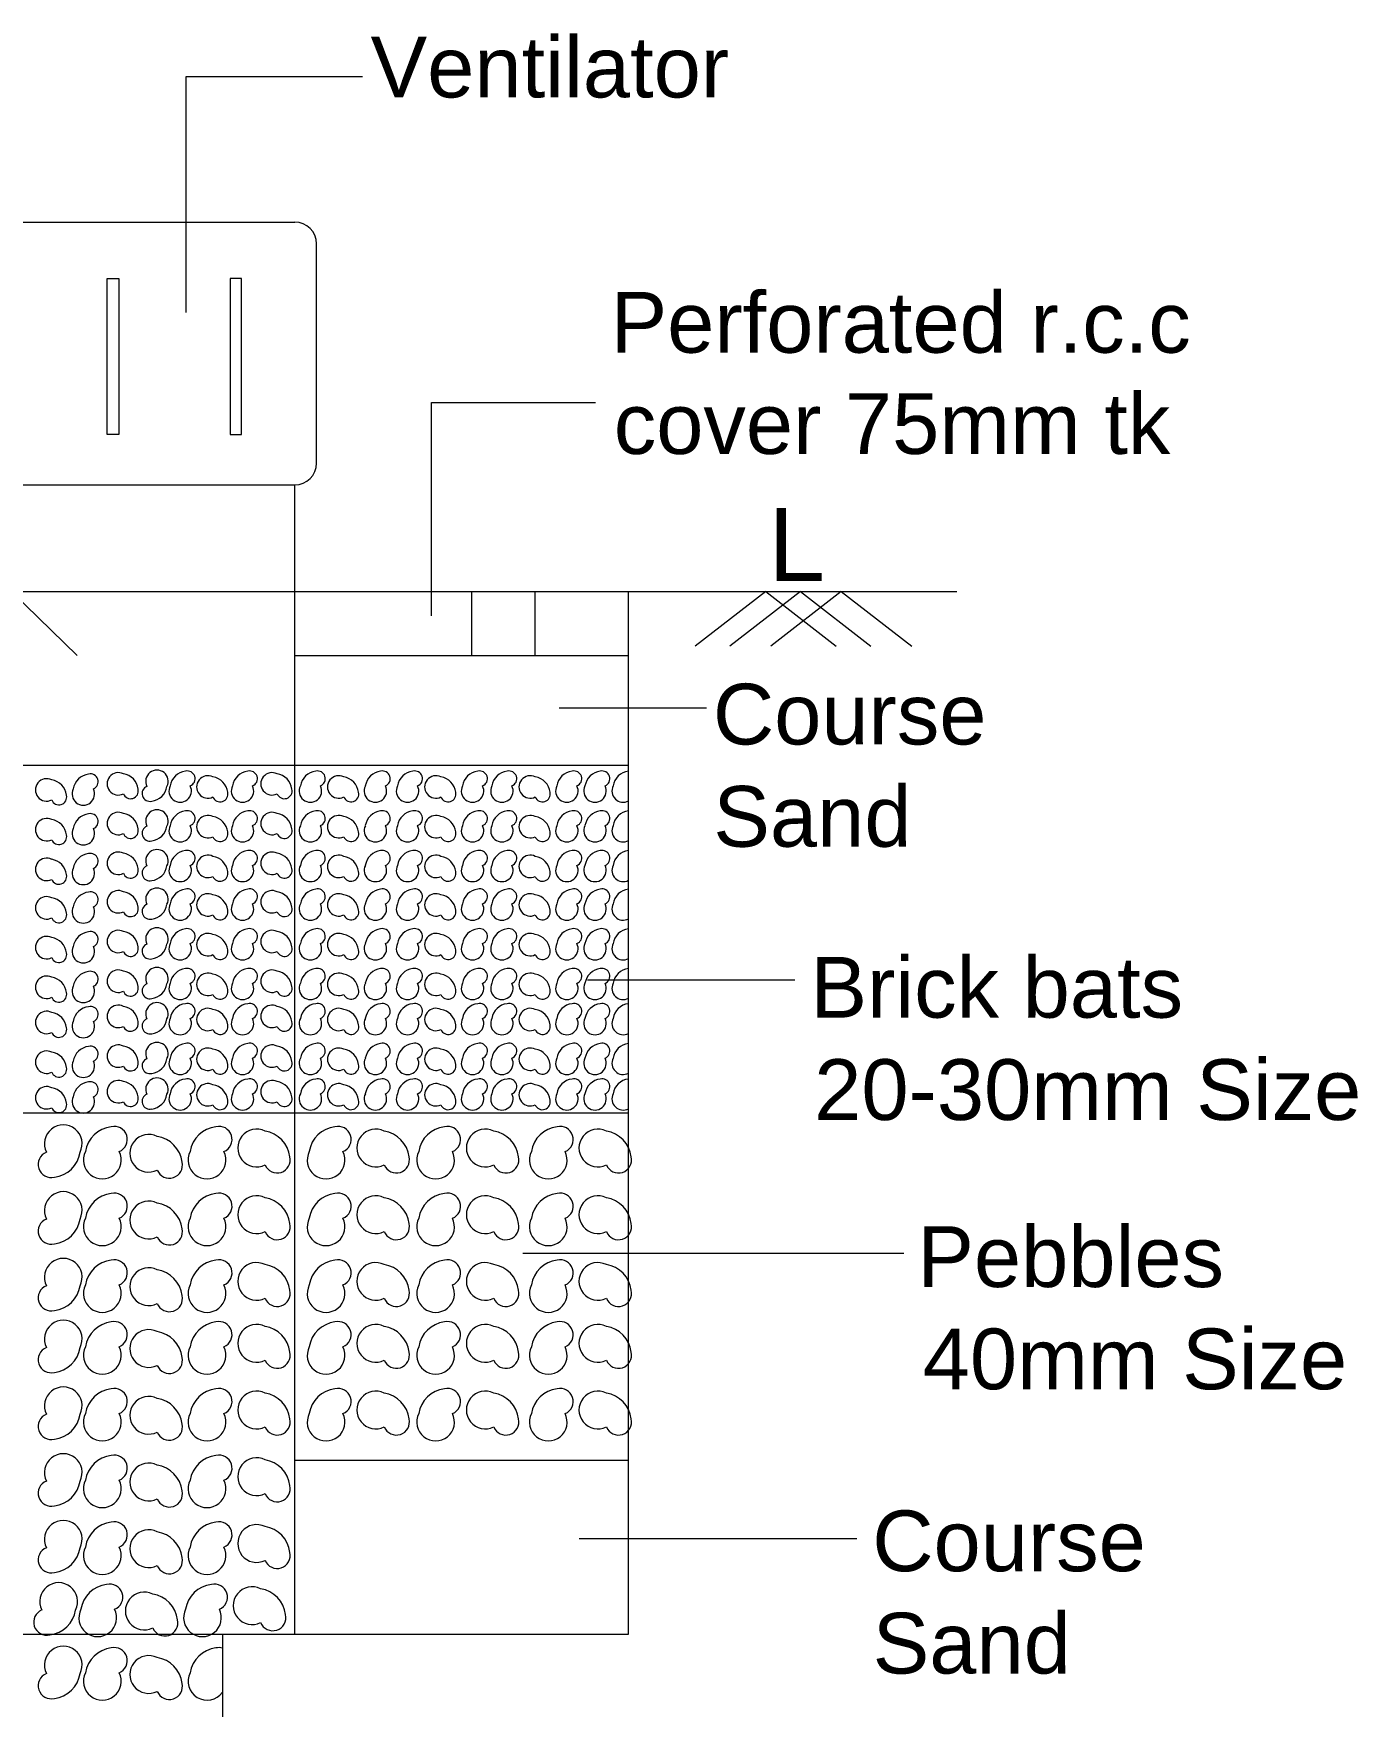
# Model space of a CAD drawing. Header units: metres. Extents: x -3129379 to 8446, y 1795 to 1612176.
# Drawn here: x -1560457.065 to -1560455.43, y 43123.086 to 43125.152 of the extents above; entities that cross this region are included whole.
import ezdxf

# ---------------------------------------------------------------- set-up
doc = ezdxf.new("R2010")
doc.units = ezdxf.units.M
doc.header["$LTSCALE"] = 750
doc.header["$MEASUREMENT"] = 0
doc.linetypes.add('HIDDEN', pattern=[0.375, 0.25, -0.125])
doc.layers.get('0').update_dxf_attribs({"lineweight": 5})
doc.styles.get("Standard").update_dxf_attribs({"font": 'arial.ttf'})

# ---------------------------------------------------------------- blocks, each defined once
blk = doc.blocks.new('RWH')
for p, q in [((2940.7392, -2949.5552), (2942.2352, -2949.5552)), ((2942.3246, -2950.5477), (2942.3246, -2949.6446)), ((2941.4632, -2949.7883), (2941.5111, -2949.7883)), ((2941.4632, -2950.4295), (2941.4632, -2949.7883)), ((2941.5111, -2949.7883), (2941.5111, -2950.4295)), ((2942.0166, -2949.7883), (2941.9687, -2949.7883)), ((2941.9687, -2949.7883), (2941.9687, -2950.4295)), ((2942.0166, -2950.4295), (2942.0166, -2949.7883)), ((2941.5111, -2950.4295), (2941.4632, -2950.4295)), ((2941.9687, -2950.4295), (2942.0166, -2950.4295)), ((2940.7392, -2950.6371), (2942.2352, -2950.6371)), ((2942.2352, -2955.3661), (2942.2352, -2950.6371)), ((2939.3176, -2951.0752), (2943.6085, -2951.0752)), ((2943.6085, -2955.3661), (2943.6085, -2951.0752)), ((2944.1732, -2951.0752), (2943.8831, -2951.3001)), ((2944.3161, -2951.0752), (2944.026, -2951.3001)), ((2944.1732, -2951.0752), (2944.4633, -2951.3001)), ((2944.484, -2951.0752), (2944.194, -2951.3001)), ((2944.3161, -2951.0752), (2944.6062, -2951.3001)), ((2944.484, -2951.0752), (2944.7741, -2951.3001)), ((2942.2352, -2951.3385), (2943.6085, -2951.3385)), ((2939.3176, -2951.7903), (2942.2352, -2951.7903)), ((2942.2352, -2951.7903), (2943.6085, -2951.7903)), ((2939.3176, -2953.2206), (2943.6085, -2953.2206)), ((2942.2352, -2954.6509), (2943.6085, -2954.6509)), ((2941.9372, -2955.3661), (2941.9372, -2957.7464)), ((2941.9372, -2955.3661), (2943.6085, -2955.3661))]:
    blk.add_line(p, q)
at = {"linetype": 'HIDDEN'}
for p, q in [((2942.9621, -2951.0752), (2942.9621, -2951.3385)), ((2943.2232, -2951.0752), (2943.2232, -2951.3385)), ((2941.0372, -2955.3661), (2941.9372, -2955.3661))]:
    blk.add_line(p, q, dxfattribs=at)
at = {"linetype": 'HIDDEN', "ltscale": 2}
blk.add_line((2943.6085, -2951.0752), (2944.9591, -2951.0752), dxfattribs=at)
for points in [[(2941.788, -2949.9274), (2941.788, -2948.9559), (2942.5146, -2948.9559)], [(2942.7982, -2951.1765), (2942.7982, -2950.2977), (2943.4724, -2950.2977)], [(2941.3397, -2951.3389), (2940.3263, -2950.3525), (2940.0104, -2950.3525)], [(2943.3228, -2951.5549), (2943.9291, -2951.5549)], [(2943.4392, -2952.6736), (2944.2923, -2952.6736)], [(2943.1735, -2953.7991), (2944.7415, -2953.7991)], [(2943.4054, -2954.9726), (2944.5484, -2954.9726)]]:
    blk.add_lwpolyline(points)
for centre, radius, start, end in [((2942.2352, -2949.6446), 0.0894, 0, 90), ((2942.2352, -2950.5477), 0.0894, 270, 0), ((2941.3953, -2951.8992), 0.0724, 96.73579, 171.18072), ((2941.3944, -2951.8584), 0.032, 291.98364, 103.6967), ((2941.5091, -2951.8671), 0.0462, 63.29726, 296.70274), ((2941.5188, -2951.8973), 0.0724, 6.73579, 81.18072), ((2941.6681, -2951.8569), 0.0462, 333.29726, 206.70274), ((2941.794, -2951.8869), 0.0724, 96.73579, 171.18072), ((2941.7931, -2951.8461), 0.032, 291.98364, 103.6967), ((2942.0505, -2951.8869), 0.0724, 96.73579, 171.18072), ((2942.0495, -2951.8461), 0.032, 291.98364, 103.6967), ((2942.1418, -2951.8671), 0.0462, 63.29726, 296.70274), ((2942.1515, -2951.8973), 0.0724, 6.73579, 81.18072), ((2942.3298, -2951.8869), 0.0724, 96.73579, 171.18072), ((2942.3289, -2951.8461), 0.032, 291.98364, 103.6967), ((2942.5971, -2951.8869), 0.0724, 96.73579, 171.18072), ((2942.5962, -2951.8461), 0.032, 291.98364, 103.6967), ((2942.7296, -2951.8869), 0.0724, 96.73579, 171.18072), ((2942.7287, -2951.8461), 0.032, 291.98364, 103.6967), ((2942.9969, -2951.8869), 0.0724, 96.73579, 171.18072), ((2942.996, -2951.8461), 0.032, 291.98364, 103.6967), ((2943.1178, -2951.8869), 0.0724, 96.73579, 171.18072), ((2943.1168, -2951.8461), 0.032, 291.98364, 103.6967), ((2943.3851, -2951.8869), 0.0724, 96.73579, 171.18072), ((2943.3842, -2951.8461), 0.032, 291.98364, 103.6967), ((2943.501, -2951.8869), 0.0724, 96.73579, 171.18072), ((2943.5, -2951.8461), 0.032, 291.98364, 103.6967), ((2943.6168, -2951.8869), 0.0724, 96.73579, 171.18072), ((2943.6159, -2951.8461), 0.032, 103.34851, 103.69683), ((2941.2142, -2951.8922), 0.0462, 63.29726, 296.70274), ((2941.2239, -2951.9224), 0.0724, 6.73579, 81.18072), ((2941.3651, -2951.9088), 0.0462, 153.29726, 26.70274), ((2941.5595, -2951.8964), 0.032, 201.98364, 13.6967), ((2941.6388, -2951.9074), 0.032, 111.98364, 283.6967), ((2941.6379, -2951.8666), 0.0724, 276.73579, 351.18072), ((2941.7638, -2951.8966), 0.0462, 153.29726, 26.70274), ((2941.8775, -2951.88), 0.0462, 63.29726, 296.70274), ((2941.8872, -2951.9102), 0.0724, 6.73579, 81.18072), ((2942.0202, -2951.8966), 0.0462, 153.29726, 26.70274), ((2942.1923, -2951.8964), 0.032, 201.98364, 13.6967), ((2942.2996, -2951.8966), 0.0462, 153.29726, 26.70274), ((2942.4161, -2951.88), 0.0462, 63.29726, 296.70274), ((2942.4257, -2951.9102), 0.0724, 6.73579, 81.18072), ((2942.5669, -2951.8966), 0.0462, 153.29726, 26.70274), ((2942.6993, -2951.8966), 0.0462, 153.29726, 26.70274), ((2942.8158, -2951.88), 0.0462, 63.29726, 296.70274), ((2942.8255, -2951.9102), 0.0724, 6.73579, 81.18072), ((2942.9667, -2951.8966), 0.0462, 153.29726, 26.70274), ((2943.0875, -2951.8966), 0.0462, 153.29726, 26.70274), ((2943.204, -2951.88), 0.0462, 63.29726, 296.70274), ((2943.2137, -2951.9102), 0.0724, 6.73579, 81.18072), ((2943.3549, -2951.8966), 0.0462, 153.29726, 26.70274), ((2943.4707, -2951.8966), 0.0462, 153.29726, 26.70274), ((2943.5866, -2951.8966), 0.0462, 153.29726, 298.31242), ((2941.2647, -2951.9215), 0.032, 201.98364, 13.6967), ((2941.928, -2951.9093), 0.032, 201.98364, 13.6967), ((2942.4665, -2951.9093), 0.032, 201.98364, 13.6967), ((2942.8663, -2951.9093), 0.032, 201.98364, 13.6967), ((2943.2545, -2951.9093), 0.032, 201.98364, 13.6967), ((2941.2142, -2952.0557), 0.0462, 63.29726, 296.70274), ((2941.2239, -2952.0859), 0.0724, 6.73579, 81.18072), ((2941.3953, -2952.0626), 0.0724, 96.73579, 171.18072), ((2941.3944, -2952.0219), 0.032, 291.98364, 103.6967), ((2941.5091, -2952.0306), 0.0462, 63.29726, 296.70274), ((2941.5188, -2952.0608), 0.0724, 6.73579, 81.18072), ((2941.6681, -2952.0204), 0.0462, 333.29726, 206.70274), ((2941.794, -2952.0504), 0.0724, 96.73579, 171.18072), ((2941.7931, -2952.0096), 0.032, 291.98364, 103.6967), ((2941.8775, -2952.0435), 0.0462, 63.29726, 296.70274), ((2941.8872, -2952.0737), 0.0724, 6.73579, 81.18072), ((2942.0505, -2952.0504), 0.0724, 96.73579, 171.18072), ((2942.0495, -2952.0096), 0.032, 291.98364, 103.6967), ((2942.1418, -2952.0306), 0.0462, 63.29726, 296.70274), ((2942.1515, -2952.0608), 0.0724, 6.73579, 81.18072), ((2942.3298, -2952.0504), 0.0724, 96.73579, 171.18072), ((2942.3289, -2952.0096), 0.032, 291.98364, 103.6967), ((2942.4161, -2952.0435), 0.0462, 63.29726, 296.70274), ((2942.4257, -2952.0737), 0.0724, 6.73579, 81.18072), ((2942.5971, -2952.0504), 0.0724, 96.73579, 171.18072), ((2942.5962, -2952.0096), 0.032, 291.98364, 103.6967), ((2942.7296, -2952.0504), 0.0724, 96.73579, 171.18072), ((2942.7287, -2952.0096), 0.032, 291.98364, 103.6967), ((2942.8158, -2952.0435), 0.0462, 63.29726, 296.70274), ((2942.8255, -2952.0737), 0.0724, 6.73579, 81.18072), ((2942.9969, -2952.0504), 0.0724, 96.73579, 171.18072), ((2942.996, -2952.0096), 0.032, 291.98364, 103.6967), ((2943.1178, -2952.0504), 0.0724, 96.73579, 171.18072), ((2943.1168, -2952.0096), 0.032, 291.98364, 103.6967), ((2943.204, -2952.0435), 0.0462, 63.29726, 296.70274), ((2943.2137, -2952.0737), 0.0724, 6.73579, 81.18072), ((2943.3851, -2952.0504), 0.0724, 96.73579, 171.18072), ((2943.3842, -2952.0096), 0.032, 291.98364, 103.6967), ((2943.501, -2952.0504), 0.0724, 96.73579, 171.18072), ((2943.5, -2952.0096), 0.032, 291.98364, 103.6967), ((2943.6168, -2952.0504), 0.0724, 96.73579, 171.18072), ((2943.6159, -2952.0096), 0.032, 103.34857, 103.6969), ((2941.2647, -2952.085), 0.032, 201.98364, 13.6967), ((2941.3651, -2952.0723), 0.0462, 153.29726, 26.70274), ((2941.5595, -2952.0599), 0.032, 201.98364, 13.6967), ((2941.6388, -2952.0709), 0.032, 111.98364, 283.6967), ((2941.6379, -2952.0301), 0.0724, 276.73579, 351.18072), ((2941.7638, -2952.0601), 0.0462, 153.29726, 26.70274), ((2941.928, -2952.0728), 0.032, 201.98364, 13.6967), ((2942.0202, -2952.0601), 0.0462, 153.29726, 26.70274), ((2942.1923, -2952.0599), 0.032, 201.98364, 13.6967), ((2942.2996, -2952.0601), 0.0462, 153.29726, 26.70274), ((2942.4665, -2952.0728), 0.032, 201.98364, 13.6967), ((2942.5669, -2952.0601), 0.0462, 153.29726, 26.70274), ((2942.6993, -2952.0601), 0.0462, 153.29726, 26.70274), ((2942.8663, -2952.0728), 0.032, 201.98364, 13.6967), ((2942.9667, -2952.0601), 0.0462, 153.29726, 26.70274), ((2943.0875, -2952.0601), 0.0462, 153.29726, 26.70274), ((2943.2545, -2952.0728), 0.032, 201.98364, 13.6967), ((2943.3549, -2952.0601), 0.0462, 153.29726, 26.70274), ((2943.4707, -2952.0601), 0.0462, 153.29726, 26.70274), ((2943.5866, -2952.0601), 0.0462, 153.29726, 298.31242), ((2941.2142, -2952.2192), 0.0462, 63.29726, 296.70274), ((2941.3953, -2952.2261), 0.0724, 96.73579, 171.18072), ((2941.3944, -2952.1853), 0.032, 291.98364, 103.6967), ((2941.5091, -2952.1941), 0.0462, 63.29726, 296.70274), ((2941.5188, -2952.2243), 0.0724, 6.73579, 81.18072), ((2941.6681, -2952.1839), 0.0462, 333.29726, 206.70274), ((2941.794, -2952.2139), 0.0724, 96.73579, 171.18072), ((2941.7931, -2952.1731), 0.032, 291.98364, 103.6967), ((2941.8775, -2952.2069), 0.0462, 63.29726, 296.70274), ((2941.8872, -2952.2371), 0.0724, 6.73579, 81.18072), ((2942.0505, -2952.2139), 0.0724, 96.73579, 171.18072), ((2942.0495, -2952.1731), 0.032, 291.98364, 103.6967), ((2942.1418, -2952.1941), 0.0462, 63.29726, 296.70274), ((2942.1515, -2952.2243), 0.0724, 6.73579, 81.18072), ((2942.3298, -2952.2139), 0.0724, 96.73579, 171.18072), ((2942.3289, -2952.1731), 0.032, 291.98364, 103.6967), ((2942.4161, -2952.2069), 0.0462, 63.29726, 296.70274), ((2942.4257, -2952.2371), 0.0724, 6.73579, 81.18072), ((2942.5971, -2952.2139), 0.0724, 96.73579, 171.18072), ((2942.5962, -2952.1731), 0.032, 291.98364, 103.6967), ((2942.7296, -2952.2139), 0.0724, 96.73579, 171.18072), ((2942.7287, -2952.1731), 0.032, 291.98364, 103.6967), ((2942.8158, -2952.2069), 0.0462, 63.29726, 296.70274), ((2942.8255, -2952.2371), 0.0724, 6.73579, 81.18072), ((2942.9969, -2952.2139), 0.0724, 96.73579, 171.18072), ((2942.996, -2952.1731), 0.032, 291.98364, 103.6967), ((2943.1178, -2952.2139), 0.0724, 96.73579, 171.18072), ((2943.1168, -2952.1731), 0.032, 291.98364, 103.6967), ((2943.204, -2952.2069), 0.0462, 63.29726, 296.70274), ((2943.2137, -2952.2371), 0.0724, 6.73579, 81.18072), ((2943.3851, -2952.2139), 0.0724, 96.73579, 171.18072), ((2943.3842, -2952.1731), 0.032, 291.98364, 103.6967), ((2943.501, -2952.2139), 0.0724, 96.73579, 171.18072), ((2943.5, -2952.1731), 0.032, 291.98364, 103.6967), ((2943.6168, -2952.2139), 0.0724, 96.73579, 171.18072), ((2943.6159, -2952.1731), 0.032, 103.34844, 103.69676), ((2941.2239, -2952.2494), 0.0724, 6.73579, 81.18072), ((2941.2647, -2952.2485), 0.032, 201.98364, 13.6967), ((2941.3651, -2952.2358), 0.0462, 153.29726, 26.70274), ((2941.5595, -2952.2234), 0.032, 201.98364, 13.6967), ((2941.6388, -2952.2343), 0.032, 111.98364, 283.6967), ((2941.6379, -2952.1935), 0.0724, 276.73579, 351.18072), ((2941.7638, -2952.2235), 0.0462, 153.29726, 26.70274), ((2941.928, -2952.2362), 0.032, 201.98364, 13.6967), ((2942.0202, -2952.2235), 0.0462, 153.29726, 26.70274), ((2942.1923, -2952.2234), 0.032, 201.98364, 13.6967), ((2942.2996, -2952.2235), 0.0462, 153.29726, 26.70274), ((2942.4665, -2952.2362), 0.032, 201.98364, 13.6967), ((2942.5669, -2952.2235), 0.0462, 153.29726, 26.70274), ((2942.6993, -2952.2235), 0.0462, 153.29726, 26.70274), ((2942.8663, -2952.2362), 0.032, 201.98364, 13.6967), ((2942.9667, -2952.2235), 0.0462, 153.29726, 26.70274), ((2943.0875, -2952.2235), 0.0462, 153.29726, 26.70274), ((2943.2545, -2952.2362), 0.032, 201.98364, 13.6967), ((2943.3549, -2952.2235), 0.0462, 153.29726, 26.70274), ((2943.4707, -2952.2235), 0.0462, 153.29726, 26.70274), ((2943.5866, -2952.2235), 0.0462, 153.29726, 298.31242), ((2941.3944, -2952.3437), 0.032, 291.98364, 103.6967), ((2941.5091, -2952.3525), 0.0462, 63.29726, 296.70274), ((2941.5188, -2952.3827), 0.0724, 6.73579, 81.18072), ((2941.6681, -2952.3423), 0.0462, 333.29726, 206.70274), ((2941.794, -2952.3723), 0.0724, 96.73579, 171.18072), ((2941.7931, -2952.3315), 0.032, 291.98364, 103.6967), ((2942.0505, -2952.3723), 0.0724, 96.73579, 171.18072), ((2942.0495, -2952.3315), 0.032, 291.98364, 103.6967), ((2942.1418, -2952.3525), 0.0462, 63.29726, 296.70274), ((2942.1515, -2952.3827), 0.0724, 6.73579, 81.18072), ((2942.3298, -2952.3723), 0.0724, 96.73579, 171.18072), ((2942.3289, -2952.3315), 0.032, 291.98364, 103.6967), ((2942.5971, -2952.3723), 0.0724, 96.73579, 171.18072), ((2942.5962, -2952.3315), 0.032, 291.98364, 103.6967), ((2942.7296, -2952.3723), 0.0724, 96.73579, 171.18072), ((2942.7287, -2952.3315), 0.032, 291.98364, 103.6967), ((2942.9969, -2952.3723), 0.0724, 96.73579, 171.18072), ((2942.996, -2952.3315), 0.032, 291.98364, 103.6967), ((2943.1178, -2952.3723), 0.0724, 96.73579, 171.18072), ((2943.1168, -2952.3315), 0.032, 291.98364, 103.6967), ((2943.3851, -2952.3723), 0.0724, 96.73579, 171.18072), ((2943.3842, -2952.3315), 0.032, 291.98364, 103.6967), ((2943.501, -2952.3723), 0.0724, 96.73579, 171.18072), ((2943.5, -2952.3315), 0.032, 291.98364, 103.6967), ((2943.6168, -2952.3723), 0.0724, 96.73579, 171.18072), ((2943.6159, -2952.3315), 0.032, 103.34851, 103.69683), ((2941.2142, -2952.3776), 0.0462, 63.29726, 296.70274), ((2941.2239, -2952.4078), 0.0724, 6.73579, 81.18072), ((2941.3651, -2952.3942), 0.0462, 153.29726, 26.70274), ((2941.3953, -2952.3845), 0.0724, 96.73579, 171.18072), ((2941.5595, -2952.3818), 0.032, 201.98364, 13.6967), ((2941.6388, -2952.3927), 0.032, 111.98364, 283.6967), ((2941.6379, -2952.352), 0.0724, 276.73579, 351.18072), ((2941.7638, -2952.382), 0.0462, 153.29726, 26.70274), ((2941.8775, -2952.3654), 0.0462, 63.29726, 296.70274), ((2941.8872, -2952.3956), 0.0724, 6.73579, 81.18072), ((2942.0202, -2952.382), 0.0462, 153.29726, 26.70274), ((2942.1923, -2952.3818), 0.032, 201.98364, 13.6967), ((2942.2996, -2952.382), 0.0462, 153.29726, 26.70274), ((2942.4161, -2952.3654), 0.0462, 63.29726, 296.70274), ((2942.4257, -2952.3956), 0.0724, 6.73579, 81.18072), ((2942.5669, -2952.382), 0.0462, 153.29726, 26.70274), ((2942.6993, -2952.382), 0.0462, 153.29726, 26.70274), ((2942.8158, -2952.3654), 0.0462, 63.29726, 296.70274), ((2942.8255, -2952.3956), 0.0724, 6.73579, 81.18072), ((2942.9667, -2952.382), 0.0462, 153.29726, 26.70274), ((2943.0875, -2952.382), 0.0462, 153.29726, 26.70274), ((2943.204, -2952.3654), 0.0462, 63.29726, 296.70274), ((2943.2137, -2952.3956), 0.0724, 6.73579, 81.18072), ((2943.3549, -2952.382), 0.0462, 153.29726, 26.70274), ((2943.4707, -2952.382), 0.0462, 153.29726, 26.70274), ((2943.5866, -2952.382), 0.0462, 153.29726, 298.31242), ((2941.2647, -2952.4069), 0.032, 201.98364, 13.6967), ((2941.928, -2952.3947), 0.032, 201.98364, 13.6967), ((2942.4665, -2952.3947), 0.032, 201.98364, 13.6967), ((2942.8663, -2952.3947), 0.032, 201.98364, 13.6967), ((2943.2545, -2952.3947), 0.032, 201.98364, 13.6967), ((2941.2142, -2952.5411), 0.0462, 63.29726, 296.70274), ((2941.2239, -2952.5713), 0.0724, 6.73579, 81.18072), ((2941.3953, -2952.548), 0.0724, 96.73579, 171.18072), ((2941.3944, -2952.5072), 0.032, 291.98364, 103.6967), ((2941.5091, -2952.516), 0.0462, 63.29726, 296.70274), ((2941.5188, -2952.5462), 0.0724, 6.73579, 81.18072), ((2941.6681, -2952.5058), 0.0462, 333.29726, 206.70274), ((2941.794, -2952.5358), 0.0724, 96.73579, 171.18072), ((2941.7931, -2952.495), 0.032, 291.98364, 103.6967), ((2941.8775, -2952.5288), 0.0462, 63.29726, 296.70274), ((2941.8872, -2952.559), 0.0724, 6.73579, 81.18072), ((2942.0505, -2952.5358), 0.0724, 96.73579, 171.18072), ((2942.0495, -2952.495), 0.032, 291.98364, 103.6967), ((2942.1418, -2952.516), 0.0462, 63.29726, 296.70274), ((2942.1515, -2952.5462), 0.0724, 6.73579, 81.18072), ((2942.3298, -2952.5358), 0.0724, 96.73579, 171.18072), ((2942.3289, -2952.495), 0.032, 291.98364, 103.6967), ((2942.4161, -2952.5288), 0.0462, 63.29726, 296.70274), ((2942.4257, -2952.559), 0.0724, 6.73579, 81.18072), ((2942.5971, -2952.5358), 0.0724, 96.73579, 171.18072), ((2942.5962, -2952.495), 0.032, 291.98364, 103.6967), ((2942.7296, -2952.5358), 0.0724, 96.73579, 171.18072), ((2942.7287, -2952.495), 0.032, 291.98364, 103.6967), ((2942.8158, -2952.5288), 0.0462, 63.29726, 296.70274), ((2942.8255, -2952.559), 0.0724, 6.73579, 81.18072), ((2942.9969, -2952.5358), 0.0724, 96.73579, 171.18072), ((2942.996, -2952.495), 0.032, 291.98364, 103.6967), ((2943.1178, -2952.5358), 0.0724, 96.73579, 171.18072), ((2943.1168, -2952.495), 0.032, 291.98364, 103.6967), ((2943.204, -2952.5288), 0.0462, 63.29726, 296.70274), ((2943.2137, -2952.559), 0.0724, 6.73579, 81.18072), ((2943.3851, -2952.5358), 0.0724, 96.73579, 171.18072), ((2943.3842, -2952.495), 0.032, 291.98364, 103.6967), ((2943.501, -2952.5358), 0.0724, 96.73579, 171.18072), ((2943.5, -2952.495), 0.032, 291.98364, 103.6967), ((2943.6168, -2952.5358), 0.0724, 96.73579, 171.18072), ((2943.6159, -2952.495), 0.032, 103.34864, 103.69696), ((2941.2647, -2952.5704), 0.032, 201.98364, 13.6967), ((2941.3651, -2952.5577), 0.0462, 153.29726, 26.70274), ((2941.5595, -2952.5453), 0.032, 201.98364, 13.6967), ((2941.6388, -2952.5562), 0.032, 111.98364, 283.6967), ((2941.6379, -2952.5154), 0.0724, 276.73579, 351.18072), ((2941.7638, -2952.5454), 0.0462, 153.29726, 26.70274), ((2941.928, -2952.5581), 0.032, 201.98364, 13.6967), ((2942.0202, -2952.5454), 0.0462, 153.29726, 26.70274), ((2942.1923, -2952.5453), 0.032, 201.98364, 13.6967), ((2942.2996, -2952.5454), 0.0462, 153.29726, 26.70274), ((2942.4665, -2952.5581), 0.032, 201.98364, 13.6967), ((2942.5669, -2952.5454), 0.0462, 153.29726, 26.70274), ((2942.6993, -2952.5454), 0.0462, 153.29726, 26.70274), ((2942.8663, -2952.5581), 0.032, 201.98364, 13.6967), ((2942.9667, -2952.5454), 0.0462, 153.29726, 26.70274), ((2943.0875, -2952.5454), 0.0462, 153.29726, 26.70274), ((2943.2545, -2952.5581), 0.032, 201.98364, 13.6967), ((2943.3549, -2952.5454), 0.0462, 153.29726, 26.70274), ((2943.4707, -2952.5454), 0.0462, 153.29726, 26.70274), ((2943.5866, -2952.5454), 0.0462, 153.29726, 298.31242), ((2941.3953, -2952.7115), 0.0724, 96.73579, 171.18072), ((2941.3944, -2952.6707), 0.032, 291.98364, 103.6967), ((2941.5091, -2952.6794), 0.0462, 63.29726, 296.70274), ((2941.5188, -2952.7097), 0.0724, 6.73579, 81.18072), ((2941.6681, -2952.6692), 0.0462, 333.29726, 206.70274), ((2941.794, -2952.6992), 0.0724, 96.73579, 171.18072), ((2941.7931, -2952.6585), 0.032, 291.98364, 103.6967), ((2941.8775, -2952.6923), 0.0462, 63.29726, 296.70274), ((2941.8872, -2952.7225), 0.0724, 6.73579, 81.18072), ((2942.0505, -2952.6992), 0.0724, 96.73579, 171.18072), ((2942.0495, -2952.6585), 0.032, 291.98364, 103.6967), ((2942.1418, -2952.6794), 0.0462, 63.29726, 296.70274), ((2942.1515, -2952.7097), 0.0724, 6.73579, 81.18072), ((2942.3298, -2952.6992), 0.0724, 96.73579, 171.18072), ((2942.3289, -2952.6585), 0.032, 291.98364, 103.6967), ((2942.4161, -2952.6923), 0.0462, 63.29726, 296.70274), ((2942.4257, -2952.7225), 0.0724, 6.73579, 81.18072), ((2942.5971, -2952.6992), 0.0724, 96.73579, 171.18072), ((2942.5962, -2952.6585), 0.032, 291.98364, 103.6967), ((2942.7296, -2952.6992), 0.0724, 96.73579, 171.18072), ((2942.7287, -2952.6585), 0.032, 291.98364, 103.6967), ((2942.8158, -2952.6923), 0.0462, 63.29726, 296.70274), ((2942.8255, -2952.7225), 0.0724, 6.73579, 81.18072), ((2942.9969, -2952.6992), 0.0724, 96.73579, 171.18072), ((2942.996, -2952.6585), 0.032, 291.98364, 103.6967), ((2943.1178, -2952.6992), 0.0724, 96.73579, 171.18072), ((2943.1168, -2952.6585), 0.032, 291.98364, 103.6967), ((2943.204, -2952.6923), 0.0462, 63.29726, 296.70274), ((2943.2137, -2952.7225), 0.0724, 6.73579, 81.18072), ((2943.3851, -2952.6992), 0.0724, 96.73579, 171.18072), ((2943.3842, -2952.6585), 0.032, 291.98364, 103.6967), ((2943.501, -2952.6992), 0.0724, 96.73579, 171.18072), ((2943.5, -2952.6585), 0.032, 291.98364, 103.6967), ((2943.6168, -2952.6992), 0.0724, 96.73579, 171.18072), ((2943.6159, -2952.6585), 0.032, 103.34844, 103.69676), ((2941.2142, -2952.7045), 0.0462, 63.29726, 296.70274), ((2941.2239, -2952.7348), 0.0724, 6.73579, 81.18072), ((2941.3651, -2952.7211), 0.0462, 153.29726, 26.70274), ((2941.5595, -2952.7088), 0.032, 201.98364, 13.6967), ((2941.6388, -2952.7197), 0.032, 111.98364, 283.6967), ((2941.6379, -2952.6789), 0.0724, 276.73579, 351.18072), ((2941.7638, -2952.7089), 0.0462, 153.29726, 26.70274), ((2941.928, -2952.7216), 0.032, 201.98364, 13.6967), ((2942.0202, -2952.7089), 0.0462, 153.29726, 26.70274), ((2942.1923, -2952.7088), 0.032, 201.98364, 13.6967), ((2942.2996, -2952.7089), 0.0462, 153.29726, 26.70274), ((2942.4665, -2952.7216), 0.032, 201.98364, 13.6967), ((2942.5669, -2952.7089), 0.0462, 153.29726, 26.70274), ((2942.6993, -2952.7089), 0.0462, 153.29726, 26.70274), ((2942.8663, -2952.7216), 0.032, 201.98364, 13.6967), ((2942.9667, -2952.7089), 0.0462, 153.29726, 26.70274), ((2943.0875, -2952.7089), 0.0462, 153.29726, 26.70274), ((2943.2545, -2952.7216), 0.032, 201.98364, 13.6967), ((2943.3549, -2952.7089), 0.0462, 153.29726, 26.70274), ((2943.4707, -2952.7089), 0.0462, 153.29726, 26.70274), ((2943.5866, -2952.7089), 0.0462, 153.29726, 298.31242), ((2941.2647, -2952.7338), 0.032, 201.98364, 13.6967), ((2941.3953, -2952.8562), 0.0724, 96.73579, 171.18072), ((2941.3944, -2952.8154), 0.032, 291.98364, 103.6967), ((2941.5091, -2952.8241), 0.0462, 63.29726, 296.70274), ((2941.5188, -2952.8544), 0.0724, 6.73579, 81.18072), ((2941.6681, -2952.8139), 0.0462, 333.29726, 206.70274), ((2941.794, -2952.8439), 0.0724, 96.73579, 171.18072), ((2941.7931, -2952.8032), 0.032, 291.98364, 103.6967), ((2941.8775, -2952.837), 0.0462, 63.29726, 296.70274), ((2942.0505, -2952.8439), 0.0724, 96.73579, 171.18072), ((2942.0495, -2952.8032), 0.032, 291.98364, 103.6967), ((2942.1418, -2952.8241), 0.0462, 63.29726, 296.70274), ((2942.1515, -2952.8544), 0.0724, 6.73579, 81.18072), ((2942.3298, -2952.8439), 0.0724, 96.73579, 171.18072), ((2942.3289, -2952.8032), 0.032, 291.98364, 103.6967), ((2942.4161, -2952.837), 0.0462, 63.29726, 296.70274), ((2942.5971, -2952.8439), 0.0724, 96.73579, 171.18072), ((2942.5962, -2952.8032), 0.032, 291.98364, 103.6967), ((2942.7296, -2952.8439), 0.0724, 96.73579, 171.18072), ((2942.7287, -2952.8032), 0.032, 291.98364, 103.6967), ((2942.8158, -2952.837), 0.0462, 63.29726, 296.70274), ((2942.9969, -2952.8439), 0.0724, 96.73579, 171.18072), ((2942.996, -2952.8032), 0.032, 291.98364, 103.6967), ((2943.1178, -2952.8439), 0.0724, 96.73579, 171.18072), ((2943.1168, -2952.8032), 0.032, 291.98364, 103.6967), ((2943.204, -2952.837), 0.0462, 63.29726, 296.70274), ((2943.3851, -2952.8439), 0.0724, 96.73579, 171.18072), ((2943.3842, -2952.8032), 0.032, 291.98364, 103.6967), ((2943.501, -2952.8439), 0.0724, 96.73579, 171.18072), ((2943.5, -2952.8032), 0.032, 291.98364, 103.6967), ((2943.6168, -2952.8439), 0.0724, 96.73579, 171.18072), ((2943.6159, -2952.8032), 0.032, 103.34824, 103.69656), ((2941.2142, -2952.8492), 0.0462, 63.29726, 296.70274), ((2941.2239, -2952.8795), 0.0724, 6.73579, 81.18072), ((2941.3651, -2952.8658), 0.0462, 153.29726, 26.70274), ((2941.5595, -2952.8535), 0.032, 201.98364, 13.6967), ((2941.6388, -2952.8644), 0.032, 111.98364, 283.6967), ((2941.6379, -2952.8236), 0.0724, 276.73579, 351.18072), ((2941.7638, -2952.8536), 0.0462, 153.29726, 26.70274), ((2941.8872, -2952.8672), 0.0724, 6.73579, 81.18072), ((2941.928, -2952.8663), 0.032, 201.98364, 13.6967), ((2942.0202, -2952.8536), 0.0462, 153.29726, 26.70274), ((2942.1923, -2952.8535), 0.032, 201.98364, 13.6967), ((2942.2996, -2952.8536), 0.0462, 153.29726, 26.70274), ((2942.4257, -2952.8672), 0.0724, 6.73579, 81.18072), ((2942.4665, -2952.8663), 0.032, 201.98364, 13.6967), ((2942.5669, -2952.8536), 0.0462, 153.29726, 26.70274), ((2942.6993, -2952.8536), 0.0462, 153.29726, 26.70274), ((2942.8255, -2952.8672), 0.0724, 6.73579, 81.18072), ((2942.8663, -2952.8663), 0.032, 201.98364, 13.6967), ((2942.9667, -2952.8536), 0.0462, 153.29726, 26.70274), ((2943.0875, -2952.8536), 0.0462, 153.29726, 26.70274), ((2943.2137, -2952.8672), 0.0724, 6.73579, 81.18072), ((2943.2545, -2952.8663), 0.032, 201.98364, 13.6967), ((2943.3549, -2952.8536), 0.0462, 153.29726, 26.70274), ((2943.4707, -2952.8536), 0.0462, 153.29726, 26.70274), ((2943.5866, -2952.8536), 0.0462, 153.29726, 298.31242), ((2941.2647, -2952.8785), 0.032, 201.98364, 13.6967), ((2941.6681, -2952.9774), 0.0462, 333.29726, 206.70274), ((2941.2142, -2953.0127), 0.0462, 63.29726, 296.70274), ((2941.2239, -2953.0429), 0.0724, 6.73579, 81.18072), ((2941.3953, -2953.0196), 0.0724, 96.73579, 171.18072), ((2941.3944, -2952.9789), 0.032, 291.98364, 103.6967), ((2941.5091, -2952.9876), 0.0462, 63.29726, 296.70274), ((2941.5188, -2953.0178), 0.0724, 6.73579, 81.18072), ((2941.6388, -2953.0279), 0.032, 111.98364, 283.6967), ((2941.6379, -2952.9871), 0.0724, 276.73579, 351.18072), ((2941.7638, -2953.0171), 0.0462, 153.29726, 26.70274), ((2941.794, -2953.0074), 0.0724, 96.73579, 171.18072), ((2941.7931, -2952.9666), 0.032, 291.98364, 103.6967), ((2941.8775, -2953.0005), 0.0462, 63.29726, 296.70274), ((2941.8872, -2953.0307), 0.0724, 6.73579, 81.18072), ((2942.0202, -2953.0171), 0.0462, 153.29726, 26.70274), ((2942.0505, -2953.0074), 0.0724, 96.73579, 171.18072), ((2942.0495, -2952.9666), 0.032, 291.98364, 103.6967), ((2942.1418, -2952.9876), 0.0462, 63.29726, 296.70274), ((2942.1515, -2953.0178), 0.0724, 6.73579, 81.18072), ((2942.2996, -2953.0171), 0.0462, 153.29726, 26.70274), ((2942.3298, -2953.0074), 0.0724, 96.73579, 171.18072), ((2942.3289, -2952.9666), 0.032, 291.98364, 103.6967), ((2942.4161, -2953.0005), 0.0462, 63.29726, 296.70274), ((2942.4257, -2953.0307), 0.0724, 6.73579, 81.18072), ((2942.5669, -2953.0171), 0.0462, 153.29726, 26.70274), ((2942.5971, -2953.0074), 0.0724, 96.73579, 171.18072), ((2942.5962, -2952.9666), 0.032, 291.98364, 103.6967), ((2942.6993, -2953.0171), 0.0462, 153.29726, 26.70274), ((2942.7296, -2953.0074), 0.0724, 96.73579, 171.18072), ((2942.7287, -2952.9666), 0.032, 291.98364, 103.6967), ((2942.8158, -2953.0005), 0.0462, 63.29726, 296.70274), ((2942.8255, -2953.0307), 0.0724, 6.73579, 81.18072), ((2942.9667, -2953.0171), 0.0462, 153.29726, 26.70274), ((2942.9969, -2953.0074), 0.0724, 96.73579, 171.18072), ((2942.996, -2952.9666), 0.032, 291.98364, 103.6967), ((2943.0875, -2953.0171), 0.0462, 153.29726, 26.70274), ((2943.1178, -2953.0074), 0.0724, 96.73579, 171.18072), ((2943.1168, -2952.9666), 0.032, 291.98364, 103.6967), ((2943.204, -2953.0005), 0.0462, 63.29726, 296.70274), ((2943.2137, -2953.0307), 0.0724, 6.73579, 81.18072), ((2943.3549, -2953.0171), 0.0462, 153.29726, 26.70274), ((2943.3851, -2953.0074), 0.0724, 96.73579, 171.18072), ((2943.3842, -2952.9666), 0.032, 291.98364, 103.6967), ((2943.4707, -2953.0171), 0.0462, 153.29726, 26.70274), ((2943.501, -2953.0074), 0.0724, 96.73579, 171.18072), ((2943.5, -2952.9666), 0.032, 291.98364, 103.6967), ((2943.5866, -2953.0171), 0.0462, 153.29726, 298.31242), ((2943.6168, -2953.0074), 0.0724, 96.73579, 171.18072), ((2943.6159, -2952.9666), 0.032, 103.34831, 103.69663), ((2941.2647, -2953.042), 0.032, 201.98364, 13.6967), ((2941.3651, -2953.0293), 0.0462, 153.29726, 26.70274), ((2941.5595, -2953.0169), 0.032, 201.98364, 13.6967), ((2941.928, -2953.0298), 0.032, 201.98364, 13.6967), ((2942.1923, -2953.0169), 0.032, 201.98364, 13.6967), ((2942.4665, -2953.0298), 0.032, 201.98364, 13.6967), ((2942.8663, -2953.0298), 0.032, 201.98364, 13.6967), ((2943.2545, -2953.0298), 0.032, 201.98364, 13.6967), ((2941.2142, -2953.1591), 0.0462, 63.29726, 296.70274), ((2941.2239, -2953.1893), 0.0724, 6.73579, 81.18072), ((2941.3953, -2953.166), 0.0724, 96.73579, 171.18072), ((2941.3944, -2953.1252), 0.032, 291.98364, 103.6967), ((2941.5091, -2953.134), 0.0462, 63.29726, 296.70274), ((2941.5188, -2953.1642), 0.0724, 6.73579, 81.18072), ((2941.6681, -2953.1238), 0.0462, 333.29726, 206.70274), ((2941.794, -2953.1538), 0.0724, 96.73579, 171.18072), ((2941.7931, -2953.113), 0.032, 291.98364, 103.6967), ((2941.8775, -2953.1468), 0.0462, 63.29726, 296.70274), ((2941.8872, -2953.1771), 0.0724, 6.73579, 81.18072), ((2942.0505, -2953.1538), 0.0724, 96.73579, 171.18072), ((2942.0495, -2953.113), 0.032, 291.98364, 103.6967), ((2942.1418, -2953.134), 0.0462, 63.29726, 296.70274), ((2942.1515, -2953.1642), 0.0724, 6.73579, 81.18072), ((2942.3298, -2953.1538), 0.0724, 96.73579, 171.18072), ((2942.3289, -2953.113), 0.032, 291.98364, 103.6967), ((2942.4161, -2953.1468), 0.0462, 63.29726, 296.70274), ((2942.4257, -2953.1771), 0.0724, 6.73579, 81.18072), ((2942.5971, -2953.1538), 0.0724, 96.73579, 171.18072), ((2942.5962, -2953.113), 0.032, 291.98364, 103.6967), ((2942.7296, -2953.1538), 0.0724, 96.73579, 171.18072), ((2942.7287, -2953.113), 0.032, 291.98364, 103.6967), ((2942.8158, -2953.1468), 0.0462, 63.29726, 296.70274), ((2942.8255, -2953.1771), 0.0724, 6.73579, 81.18072), ((2942.9969, -2953.1538), 0.0724, 96.73579, 171.18072), ((2942.996, -2953.113), 0.032, 291.98364, 103.6967), ((2943.1178, -2953.1538), 0.0724, 96.73579, 171.18072), ((2943.1168, -2953.113), 0.032, 291.98364, 103.6967), ((2943.204, -2953.1468), 0.0462, 63.29726, 296.70274), ((2943.2137, -2953.1771), 0.0724, 6.73579, 81.18072), ((2943.3851, -2953.1538), 0.0724, 96.73579, 171.18072), ((2943.3842, -2953.113), 0.032, 291.98364, 103.6967), ((2943.501, -2953.1538), 0.0724, 96.73579, 171.18072), ((2943.5, -2953.113), 0.032, 291.98364, 103.6967), ((2943.6168, -2953.1538), 0.0724, 96.73579, 171.18072), ((2943.6159, -2953.113), 0.032, 103.34824, 103.69656), ((2941.2647, -2953.1884), 0.032, 201.98364, 13.6967), ((2941.3651, -2953.1757), 0.0462, 153.29726, 26.70274), ((2941.5595, -2953.1633), 0.032, 201.98364, 13.6967), ((2941.6388, -2953.1742), 0.032, 111.98364, 283.6967), ((2941.6379, -2953.1335), 0.0724, 276.73579, 351.18072), ((2941.7638, -2953.1635), 0.0462, 153.29726, 26.70274), ((2941.928, -2953.1762), 0.032, 201.98364, 13.6967), ((2942.0202, -2953.1635), 0.0462, 153.29726, 26.70274), ((2942.1923, -2953.1633), 0.032, 201.98364, 13.6967), ((2942.2996, -2953.1635), 0.0462, 153.29726, 26.70274), ((2942.4665, -2953.1762), 0.032, 201.98364, 13.6967), ((2942.5669, -2953.1635), 0.0462, 153.29726, 26.70274), ((2942.6993, -2953.1635), 0.0462, 153.29726, 26.70274), ((2942.8663, -2953.1762), 0.032, 201.98364, 13.6967), ((2942.9667, -2953.1635), 0.0462, 153.29726, 26.70274), ((2943.0875, -2953.1635), 0.0462, 153.29726, 26.70274), ((2943.2545, -2953.1762), 0.032, 201.98364, 13.6967), ((2943.3549, -2953.1635), 0.0462, 153.29726, 26.70274), ((2943.4707, -2953.1635), 0.0462, 153.29726, 26.70274), ((2943.5866, -2953.1635), 0.0462, 153.29726, 298.31242), ((2941.2825, -2953.3485), 0.0777, 333.29726, 206.70274), ((2941.494, -2953.3989), 0.1216, 96.73579, 171.18072), ((2941.4925, -2953.3304), 0.0538, 291.98364, 103.6967), ((2941.6343, -2953.3873), 0.0777, 63.29726, 296.70274), ((2941.6506, -2953.4381), 0.1216, 6.73579, 81.18072), ((2941.9249, -2953.3989), 0.1216, 96.73579, 171.18072), ((2941.9233, -2953.3304), 0.0538, 291.98364, 103.6967), ((2942.0783, -2953.3657), 0.0777, 63.29726, 296.70274), ((2942.0946, -2953.4165), 0.1216, 6.73579, 81.18072), ((2942.415, -2953.3989), 0.1216, 96.73579, 171.18072), ((2942.4135, -2953.3304), 0.0538, 291.98364, 103.6967), ((2942.5685, -2953.3657), 0.0777, 63.29726, 296.70274), ((2942.5847, -2953.4165), 0.1216, 6.73579, 81.18072), ((2942.8654, -2953.3989), 0.1216, 96.73579, 171.18072), ((2942.8639, -2953.3304), 0.0538, 291.98364, 103.6967), ((2943.0189, -2953.3657), 0.0777, 63.29726, 296.70274), ((2943.0351, -2953.4165), 0.1216, 6.73579, 81.18072), ((2943.329, -2953.3989), 0.1216, 96.73579, 171.18072), ((2943.3275, -2953.3304), 0.0538, 291.98364, 103.6967), ((2943.4825, -2953.3657), 0.0777, 63.29726, 296.70274), ((2943.4987, -2953.4165), 0.1216, 6.73579, 81.18072), ((2941.2332, -2953.4333), 0.0538, 111.98364, 283.6967), ((2941.2317, -2953.3648), 0.1216, 276.73579, 351.18072), ((2941.4432, -2953.4152), 0.0777, 153.29726, 26.70274), ((2941.8741, -2953.4152), 0.0777, 153.29726, 26.70274), ((2942.1631, -2953.4149), 0.0538, 201.98364, 13.6967), ((2942.3642, -2953.4152), 0.0777, 153.29726, 26.70274), ((2942.6532, -2953.4149), 0.0538, 201.98364, 13.6967), ((2942.8146, -2953.4152), 0.0777, 153.29726, 26.70274), ((2943.1036, -2953.4149), 0.0538, 201.98364, 13.6967), ((2943.2782, -2953.4152), 0.0777, 153.29726, 26.70274), ((2943.5673, -2953.4149), 0.0538, 201.98364, 13.6967), ((2941.7191, -2953.4365), 0.0538, 201.98364, 13.6967), ((2941.2825, -2953.6232), 0.0777, 333.29726, 206.70274), ((2941.4925, -2953.6051), 0.0538, 291.98364, 103.6967), ((2941.9233, -2953.6051), 0.0538, 291.98364, 103.6967), ((2942.4135, -2953.6051), 0.0538, 291.98364, 103.6967), ((2942.8639, -2953.6051), 0.0538, 291.98364, 103.6967), ((2943.3275, -2953.6051), 0.0538, 291.98364, 103.6967), ((2941.494, -2953.6736), 0.1216, 96.73579, 171.18072), ((2941.6343, -2953.6619), 0.0777, 63.29726, 296.70274), ((2941.6506, -2953.7127), 0.1216, 6.73579, 81.18072), ((2941.9249, -2953.6736), 0.1216, 96.73579, 171.18072), ((2942.0783, -2953.6403), 0.0777, 63.29726, 296.70274), ((2942.0946, -2953.6911), 0.1216, 6.73579, 81.18072), ((2942.415, -2953.6736), 0.1216, 96.73579, 171.18072), ((2942.5685, -2953.6403), 0.0777, 63.29726, 296.70274), ((2942.5847, -2953.6911), 0.1216, 6.73579, 81.18072), ((2942.8654, -2953.6736), 0.1216, 96.73579, 171.18072), ((2943.0189, -2953.6403), 0.0777, 63.29726, 296.70274), ((2943.0351, -2953.6911), 0.1216, 6.73579, 81.18072), ((2943.329, -2953.6736), 0.1216, 96.73579, 171.18072), ((2943.4825, -2953.6403), 0.0777, 63.29726, 296.70274), ((2943.4987, -2953.6911), 0.1216, 6.73579, 81.18072), ((2941.2332, -2953.7079), 0.0538, 111.98364, 283.6967), ((2941.2317, -2953.6394), 0.1216, 276.73579, 351.18072), ((2941.4432, -2953.6898), 0.0777, 153.29726, 26.70274), ((2941.8741, -2953.6898), 0.0777, 153.29726, 26.70274), ((2942.1631, -2953.6896), 0.0538, 201.98364, 13.6967), ((2942.3642, -2953.6898), 0.0777, 153.29726, 26.70274), ((2942.6532, -2953.6896), 0.0538, 201.98364, 13.6967), ((2942.8146, -2953.6898), 0.0777, 153.29726, 26.70274), ((2943.1036, -2953.6896), 0.0538, 201.98364, 13.6967), ((2943.2782, -2953.6898), 0.0777, 153.29726, 26.70274), ((2943.5673, -2953.6896), 0.0538, 201.98364, 13.6967), ((2941.7191, -2953.7112), 0.0538, 201.98364, 13.6967), ((2941.2825, -2953.8978), 0.0777, 333.29726, 206.70274), ((2941.4925, -2953.8797), 0.0538, 291.98364, 103.6967), ((2941.9233, -2953.8797), 0.0538, 291.98364, 103.6967), ((2942.4135, -2953.8797), 0.0538, 291.98364, 103.6967), ((2942.8639, -2953.8797), 0.0538, 291.98364, 103.6967), ((2943.3275, -2953.8797), 0.0538, 291.98364, 103.6967), ((2941.494, -2953.9482), 0.1216, 96.73579, 171.18072), ((2941.6343, -2953.9365), 0.0777, 63.29726, 296.70274), ((2941.6506, -2953.9873), 0.1216, 6.73579, 81.18072), ((2941.9249, -2953.9482), 0.1216, 96.73579, 171.18072), ((2942.0783, -2953.9149), 0.0777, 63.29726, 296.70274), ((2942.0946, -2953.9657), 0.1216, 6.73579, 81.18072), ((2942.415, -2953.9482), 0.1216, 96.73579, 171.18072), ((2942.5685, -2953.9149), 0.0777, 63.29726, 296.70274), ((2942.5847, -2953.9657), 0.1216, 6.73579, 81.18072), ((2942.8654, -2953.9482), 0.1216, 96.73579, 171.18072), ((2943.0189, -2953.9149), 0.0777, 63.29726, 296.70274), ((2943.0351, -2953.9657), 0.1216, 6.73579, 81.18072), ((2943.329, -2953.9482), 0.1216, 96.73579, 171.18072), ((2943.4825, -2953.9149), 0.0777, 63.29726, 296.70274), ((2943.4987, -2953.9657), 0.1216, 6.73579, 81.18072), ((2941.2332, -2953.9826), 0.0538, 111.98364, 283.6967), ((2941.2317, -2953.9141), 0.1216, 276.73579, 351.18072), ((2941.4432, -2953.9645), 0.0777, 153.29726, 26.70274), ((2941.8741, -2953.9645), 0.0777, 153.29726, 26.70274), ((2942.1631, -2953.9642), 0.0538, 201.98364, 13.6967), ((2942.3642, -2953.9645), 0.0777, 153.29726, 26.70274), ((2942.6532, -2953.9642), 0.0538, 201.98364, 13.6967), ((2942.8146, -2953.9645), 0.0777, 153.29726, 26.70274), ((2943.1036, -2953.9642), 0.0538, 201.98364, 13.6967), ((2943.2782, -2953.9645), 0.0777, 153.29726, 26.70274), ((2943.5673, -2953.9642), 0.0538, 201.98364, 13.6967), ((2941.7191, -2953.9858), 0.0538, 201.98364, 13.6967), ((2941.2825, -2954.1522), 0.0777, 333.29726, 206.70274), ((2941.494, -2954.2026), 0.1216, 96.73579, 171.18072), ((2941.4925, -2954.1341), 0.0538, 291.98364, 103.6967), ((2941.9249, -2954.2026), 0.1216, 96.73579, 171.18072), ((2941.9233, -2954.1341), 0.0538, 291.98364, 103.6967), ((2942.0783, -2954.1694), 0.0777, 63.29726, 296.70274), ((2942.0946, -2954.2201), 0.1216, 6.73579, 81.18072), ((2942.415, -2954.2026), 0.1216, 96.73579, 171.18072), ((2942.4135, -2954.1341), 0.0538, 291.98364, 103.6967), ((2942.5685, -2954.1694), 0.0777, 63.29726, 296.70274), ((2942.5847, -2954.2201), 0.1216, 6.73579, 81.18072), ((2942.8654, -2954.2026), 0.1216, 96.73579, 171.18072), ((2942.8639, -2954.1341), 0.0538, 291.98364, 103.6967), ((2943.0189, -2954.1694), 0.0777, 63.29726, 296.70274), ((2943.0351, -2954.2201), 0.1216, 6.73579, 81.18072), ((2943.329, -2954.2026), 0.1216, 96.73579, 171.18072), ((2943.3275, -2954.1341), 0.0538, 291.98364, 103.6967), ((2943.4825, -2954.1694), 0.0777, 63.29726, 296.70274), ((2943.4987, -2954.2201), 0.1216, 6.73579, 81.18072), ((2941.6343, -2954.191), 0.0777, 63.29726, 296.70274), ((2941.6506, -2954.2417), 0.1216, 6.73579, 81.18072), ((2941.2332, -2954.237), 0.0538, 111.98364, 283.6967), ((2941.2317, -2954.1685), 0.1216, 276.73579, 351.18072), ((2941.4432, -2954.2189), 0.0777, 153.29726, 26.70274), ((2941.7191, -2954.2402), 0.0538, 201.98364, 13.6967), ((2941.8741, -2954.2189), 0.0777, 153.29726, 26.70274), ((2942.1631, -2954.2186), 0.0538, 201.98364, 13.6967), ((2942.3642, -2954.2189), 0.0777, 153.29726, 26.70274), ((2942.6532, -2954.2186), 0.0538, 201.98364, 13.6967), ((2942.8146, -2954.2189), 0.0777, 153.29726, 26.70274), ((2943.1036, -2954.2186), 0.0538, 201.98364, 13.6967), ((2943.2782, -2954.2189), 0.0777, 153.29726, 26.70274), ((2943.5673, -2954.2186), 0.0538, 201.98364, 13.6967), ((2941.2825, -2954.4269), 0.0777, 333.29726, 206.70274), ((2941.494, -2954.4772), 0.1216, 96.73579, 171.18072), ((2941.4925, -2954.4087), 0.0538, 291.98364, 103.6967), ((2941.9249, -2954.4772), 0.1216, 96.73579, 171.18072), ((2941.9233, -2954.4087), 0.0538, 291.98364, 103.6967), ((2942.0783, -2954.444), 0.0777, 63.29726, 296.70274), ((2942.0946, -2954.4948), 0.1216, 6.73579, 81.18072), ((2942.415, -2954.4772), 0.1216, 96.73579, 171.18072), ((2942.4135, -2954.4087), 0.0538, 291.98364, 103.6967), ((2942.5685, -2954.444), 0.0777, 63.29726, 296.70274), ((2942.5847, -2954.4948), 0.1216, 6.73579, 81.18072), ((2942.8654, -2954.4772), 0.1216, 96.73579, 171.18072), ((2942.8639, -2954.4087), 0.0538, 291.98364, 103.6967), ((2943.0189, -2954.444), 0.0777, 63.29726, 296.70274), ((2943.0351, -2954.4948), 0.1216, 6.73579, 81.18072), ((2943.329, -2954.4772), 0.1216, 96.73579, 171.18072), ((2943.3275, -2954.4087), 0.0538, 291.98364, 103.6967), ((2943.4825, -2954.444), 0.0777, 63.29726, 296.70274), ((2943.4987, -2954.4948), 0.1216, 6.73579, 81.18072), ((2941.6343, -2954.4656), 0.0777, 63.29726, 296.70274), ((2941.6506, -2954.5164), 0.1216, 6.73579, 81.18072), ((2941.2332, -2954.5116), 0.0538, 111.98364, 283.6967), ((2941.2317, -2954.4431), 0.1216, 276.73579, 351.18072), ((2941.4432, -2954.4935), 0.0777, 153.29726, 26.70274), ((2941.7191, -2954.5148), 0.0538, 201.98364, 13.6967), ((2941.8741, -2954.4935), 0.0777, 153.29726, 26.70274), ((2942.1631, -2954.4932), 0.0538, 201.98364, 13.6967), ((2942.3642, -2954.4935), 0.0777, 153.29726, 26.70274), ((2942.6532, -2954.4932), 0.0538, 201.98364, 13.6967), ((2942.8146, -2954.4935), 0.0777, 153.29726, 26.70274), ((2943.1036, -2954.4932), 0.0538, 201.98364, 13.6967), ((2943.2782, -2954.4935), 0.0777, 153.29726, 26.70274), ((2943.5673, -2954.4932), 0.0538, 201.98364, 13.6967), ((2941.2825, -2954.7015), 0.0777, 333.29726, 206.70274), ((2941.494, -2954.7519), 0.1216, 96.73579, 171.18072), ((2941.4925, -2954.6834), 0.0538, 291.98364, 103.6967), ((2941.9249, -2954.7519), 0.1216, 96.73579, 171.18072), ((2941.9233, -2954.6834), 0.0538, 291.98364, 103.6967), ((2942.0783, -2954.7186), 0.0777, 63.29726, 296.70274), ((2942.0946, -2954.7694), 0.1216, 6.73579, 81.18072), ((2941.6343, -2954.7402), 0.0777, 63.29726, 296.70274), ((2941.6506, -2954.791), 0.1216, 6.73579, 81.18072), ((2941.2332, -2954.7863), 0.0538, 111.98364, 283.6967), ((2941.2317, -2954.7177), 0.1216, 276.73579, 351.18072), ((2941.4432, -2954.7681), 0.0777, 153.29726, 26.70274), ((2941.7191, -2954.7895), 0.0538, 201.98364, 13.6967), ((2941.8741, -2954.7681), 0.0777, 153.29726, 26.70274), ((2942.1631, -2954.7679), 0.0538, 201.98364, 13.6967), ((2941.2825, -2954.9761), 0.0777, 333.29726, 206.70274), ((2941.494, -2955.0265), 0.1216, 96.73579, 171.18072), ((2941.4925, -2954.958), 0.0538, 291.98364, 103.6967), ((2941.9249, -2955.0265), 0.1216, 96.73579, 171.18072), ((2941.9233, -2954.958), 0.0538, 291.98364, 103.6967), ((2942.0783, -2954.9933), 0.0777, 63.29726, 296.70274), ((2942.0946, -2955.044), 0.1216, 6.73579, 81.18072), ((2941.6343, -2955.0149), 0.0777, 63.29726, 296.70274), ((2941.6506, -2955.0656), 0.1216, 6.73579, 81.18072), ((2941.2332, -2955.0609), 0.0538, 111.98364, 283.6967), ((2941.2317, -2954.9924), 0.1216, 276.73579, 351.18072), ((2941.4432, -2955.0428), 0.0777, 153.29726, 26.70274), ((2941.7191, -2955.0641), 0.0538, 201.98364, 13.6967), ((2941.8741, -2955.0428), 0.0777, 153.29726, 26.70274), ((2942.1631, -2955.0425), 0.0538, 201.98364, 13.6967), ((2941.2638, -2955.2322), 0.0777, 333.29726, 206.70274), ((2941.4754, -2955.2825), 0.1216, 96.73579, 171.18072), ((2941.4738, -2955.214), 0.0538, 291.98364, 103.6967), ((2941.6157, -2955.2709), 0.0777, 63.29726, 296.70274), ((2941.632, -2955.3217), 0.1216, 6.73579, 81.18072), ((2941.9062, -2955.2825), 0.1216, 96.73579, 171.18072), ((2941.9047, -2955.214), 0.0538, 291.98364, 103.6967), ((2942.0597, -2955.2493), 0.0777, 63.29726, 296.70274), ((2942.076, -2955.3001), 0.1216, 6.73579, 81.18072), ((2941.2146, -2955.3169), 0.0538, 111.98364, 283.6967), ((2941.2131, -2955.2484), 0.1216, 276.73579, 351.18072), ((2941.4246, -2955.2988), 0.0777, 153.29726, 26.70274), ((2941.8554, -2955.2988), 0.0777, 153.29726, 26.70274), ((2941.7005, -2955.3201), 0.0538, 201.98364, 13.6967), ((2942.1445, -2955.2985), 0.0538, 201.98364, 13.6967), ((2941.2825, -2955.4937), 0.0777, 333.29726, 206.70274), ((2941.494, -2955.5441), 0.1216, 96.73579, 171.18072), ((2941.4925, -2955.4756), 0.0538, 291.98364, 103.6967), ((2941.6343, -2955.5324), 0.0777, 63.29726, 296.70274), ((2941.6506, -2955.5832), 0.1216, 6.73579, 81.18072), ((2941.9249, -2955.5441), 0.1216, 96.73579, 171.18072), ((2941.9233, -2955.4756), 0.0538, 75.07706, 103.6967), ((2941.2332, -2955.5784), 0.0538, 111.98364, 283.6967), ((2941.2317, -2955.5099), 0.1216, 276.73579, 351.18072), ((2941.4432, -2955.5603), 0.0777, 153.29726, 26.70274), ((2941.8741, -2955.5603), 0.0777, 153.29726, 324.3368), ((2941.7191, -2955.5816), 0.0538, 201.98364, 13.6967)]:
    blk.add_arc(centre, radius, start, end)
at = {"lineweight": -2}
for s, height, p in [('Ventilator', 0.25001, (2942.5471, -2949.0426)), ('Perforated r.c.c', 0.250007, (2943.5347, -2950.0931)), ('cover 75mm tk', 0.250007, (2943.548, -2950.5097)), ('L', 0.3, (2944.1837, -2951.0327)), ('Course', 0.25001, (2943.9559, -2951.7052)), ('Sand', 0.25001, (2943.9576, -2952.1261)), ('Brick bats', 0.25001, (2944.3573, -2952.8295)), ('20-30mm Size', 0.250007, (2944.3727, -2953.2505)), ('Pebbles', 0.25001, (2944.7969, -2953.9379)), ('40mm Size', 0.25001, (2944.8194, -2954.3588)), ('Course', 0.25001, (2944.6116, -2955.1075)), ('Sand', 0.25001, (2944.6133, -2955.5285))]:
    blk.add_text(s, height=height, dxfattribs=at).set_placement(p)

msp = doc.modelspace()

# ---------------------------------------------------------------- block references
at = {"xscale": 0.3, "yscale": 0.3, "zscale": 0.3}
msp.add_blockref('RWH', (-1561339.41296, 44009.78567), dxfattribs=at)

doc.saveas('drawing.dxf')
